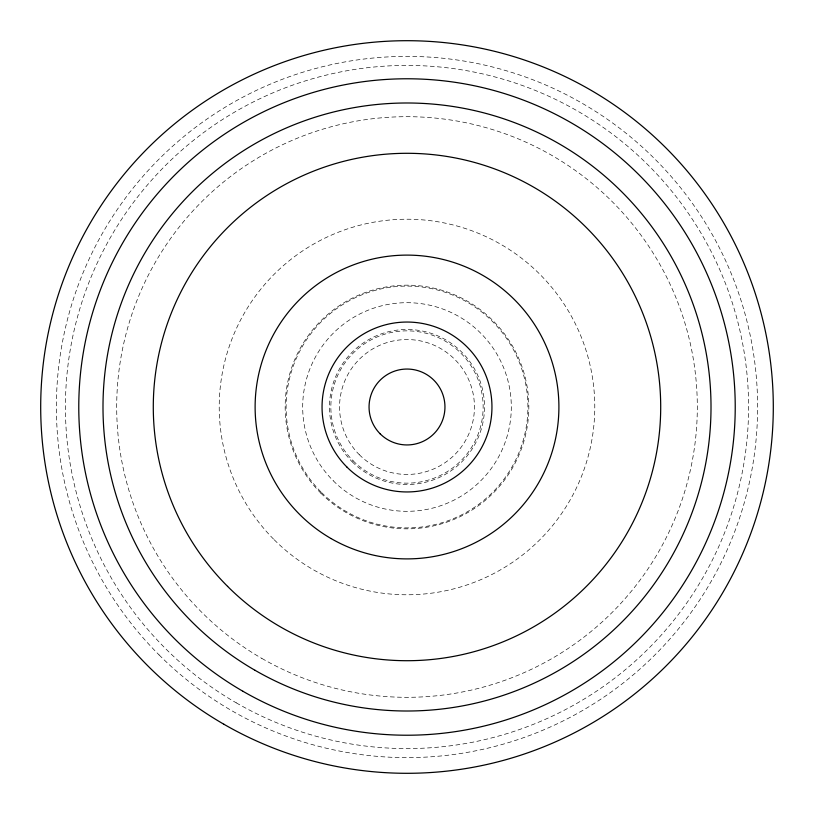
<?xml version="1.0" encoding="UTF-8"?>
<svg xmlns="http://www.w3.org/2000/svg" width="814" height="814" viewBox="0 0 814 814"><rect width="100%" height="100%" fill="white"/><g stroke="black" fill="none" stroke-linecap="round" stroke-linejoin="round"><path stroke-width="0.61" stroke-dasharray="4.07 3.05" d="M321.51 492.49A120.91 120.91 0 0 0 523.789 438.288A120.91 120.91 0 0 0 375.712 290.211A120.91 120.91 0 0 0 321.51 492.49M333.241 480.759A104.304 104.304 0 0 0 507.753 433.994A104.304 104.304 0 0 0 380.006 306.247A104.304 104.304 0 0 0 333.241 480.759M352.197 461.803A77.503 77.503 0 0 0 481.868 427.065A77.503 77.503 0 0 0 386.935 332.132A77.503 77.503 0 0 0 352.197 461.803M320.848 493.152A121.835 121.835 0 0 0 524.684 438.532A121.835 121.835 0 0 0 375.468 289.316A121.835 121.835 0 0 0 320.848 493.152M274.226 539.774A187.769 187.769 0 0 0 588.38 455.596A187.769 187.769 0 0 0 358.404 225.62A187.769 187.769 0 0 0 274.226 539.774M261.843 658.414A290.313 290.313 0 0 0 697.313 407A290.313 290.313 0 0 0 261.843 155.586A290.313 290.313 0 0 0 261.843 658.414M236.213 702.818A341.575 341.575 0 0 0 748.575 407A341.575 341.575 0 0 0 236.213 111.182A341.575 341.575 0 0 0 236.213 702.818M359.31 454.69A67.45 67.45 0 0 0 472.151 424.46A67.45 67.45 0 0 0 389.54 341.849A67.45 67.45 0 0 0 359.31 454.69M353.154 460.846A76.15 76.15 0 0 0 480.555 426.709A76.15 76.15 0 0 0 387.291 333.445A76.15 76.15 0 0 0 353.154 460.846M159.076 654.924A350.61 350.61 0 0 0 745.665 497.741A350.61 350.61 0 0 0 316.259 68.335A350.61 350.61 0 0 0 159.076 654.924"/><path stroke-width="1.22" d="M223.85 724.226A366.3 366.3 0 0 0 773.3 407A366.3 366.3 0 0 0 223.85 89.774A366.3 366.3 0 0 0 223.85 724.226M242.887 691.249A328.225 328.225 0 0 0 735.225 407A328.225 328.225 0 0 0 242.887 122.751A328.225 328.225 0 0 0 242.887 691.249M254.996 670.278A304.009 304.009 0 0 0 711.009 407A304.009 304.009 0 0 0 254.996 143.722A304.009 304.009 0 0 0 254.996 670.278M227.605 586.395A253.693 253.693 0 0 0 652.055 472.659A253.693 253.693 0 0 0 341.341 161.945A253.693 253.693 0 0 0 227.605 586.395M331.054 538.542A151.903 151.903 0 0 0 558.903 407A151.903 151.903 0 0 0 331.054 275.458A151.903 151.903 0 0 0 331.054 538.542M346.927 467.073A84.961 84.961 0 0 0 489.061 428.988A84.961 84.961 0 0 0 385.012 324.939A84.961 84.961 0 0 0 346.927 467.073M380.169 433.831A37.953 37.953 0 0 0 443.661 416.819A37.953 37.953 0 0 0 397.181 370.339A37.953 37.953 0 0 0 380.169 433.831"/></g></svg>
